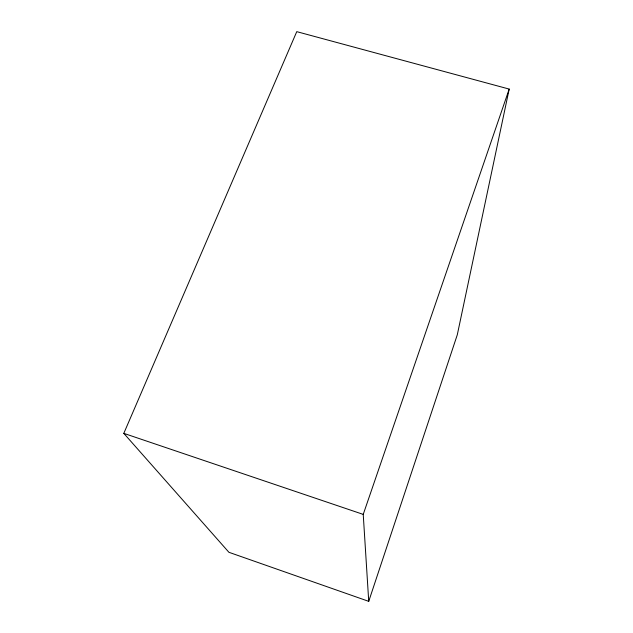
<?xml version="1.0" encoding="UTF-8"?>
<svg xmlns="http://www.w3.org/2000/svg" width="633" height="633" viewBox="0 0 633 633"><rect width="100%" height="100%" fill="white"/><g stroke="black" fill="none" stroke-linecap="round" stroke-linejoin="round"><path stroke-width="0.95" d="M509.193 89.079L457.303 334.762L368.73 601.35L228.917 552.293L123.807 433.36L296.758 31.65L509.193 89.079L363.231 514.392L368.73 601.35M123.807 433.36L363.231 514.392"/></g></svg>
